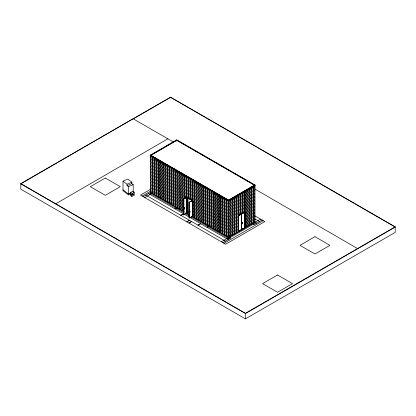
<?xml version="1.0" encoding="UTF-8"?>
<svg xmlns="http://www.w3.org/2000/svg" width="416" height="416" viewBox="0 0 416 416"><rect width="100%" height="100%" fill="white"/><g stroke="black" fill="none" stroke-linecap="round" stroke-linejoin="round"><path stroke-width="0.62" d="M186.295 204.329L187.834 203.419M244.91 219.326L254.909 213.486M192.754 202.587L192.764 201.781M192.764 207.99L192.754 208.796M192.785 214.198L192.754 214.973M183.674 199.092L186.456 197.106L186.456 212.862L183.747 214.88L183.674 199.092L186.456 197.106M183.841 207.506L183.643 208.764L184.408 208.759L183.737 208.692M184.012 207.802L183.758 207.693L184.085 207.875M184.012 207.927L184.434 207.88M184.158 207.906L184.408 208.016L184.158 207.782M184.418 207.761L184.434 209.118M184.522 207.813L184.08 207.839M184.012 208.671L183.758 208.556L184.012 208.79M184.158 208.77L184.408 208.884L184.158 208.645M183.674 214.848L186.456 212.862M130.504 192.691L132.465 191.391L134.15 192.234L134.15 193.684L132.189 194.99L130.504 194.142L130.504 192.691L132.189 193.539L134.15 192.234M20.8 183.607L170.56 97.141L395.2 226.834L395.2 232.393L245.44 318.859L20.8 189.166L20.8 183.607L245.44 313.3L395.2 226.834M21.902 183.217L133.12 118.758L173.555 142.1M133.671 118.685L170.56 97.391L206.06 117.884M167.887 138.83L55.567 203.923M150.207 155.163L176.764 139.833L255.096 185.058L255.096 185.921L228.54 201.25L150.207 156.031L150.207 155.163L228.54 200.387L255.096 185.058M150.207 156.031L150.478 155.875M150.561 189.275L140.473 195.099L186.727 221.801L189.4 220.256M142.08 196.024L150.488 191.173M184.2 212.956L150.264 193.362L150.264 192.13L150.686 191.885M143.203 196.674L150.155 192.66M150.264 193.362L150.686 193.118M144.752 197.569L151.476 193.684M186.025 196.992L192.847 200.98M186.285 197.148L186.68 196.919M186.285 198.531L187.32 197.912M186.285 199.982L187.834 199.066M186.285 201.432L187.834 200.517M174.959 208.832L176.03 208.213M175.068 208.894L176.134 208.276M186.285 202.883L187.834 201.968M192.624 200.741L192.889 200.647L192.847 216.882L192.847 200.673M186.285 205.785L187.834 204.87M186.285 207.236L187.834 206.326M186.285 208.686L187.834 207.776M186.285 210.142L187.834 209.227M186.285 211.593L187.834 210.678M180.84 215.316L183.518 213.772M180.95 215.379L183.622 213.834M186.025 212.893L189.457 214.874M186.29 213.049L186.285 176.758M186.81 212.748L187.912 212.113M186.857 212.768L187.912 212.16L187.866 197.506M189.509 220.319L186.831 221.863L188.864 223.038L191.542 221.494M191.646 221.556L188.973 223.101L225.597 244.244L264.831 221.593L254.878 215.847M236.246 195.874L228.54 200.325L225.207 198.401M237.214 195.317L254.561 185.302L176.764 140.39L150.743 155.412L165.786 164.096M233.979 199.316L234.411 199.035M238.633 196.596L238.207 196.841M250.884 189.561L251.311 189.275M254.909 187.361L228.54 202.602L150.394 157.472M254.909 188.812L228.54 204.058L150.394 158.922M233.979 202.223L234.411 201.937M238.633 199.498L238.207 199.742M250.884 192.462L251.311 192.176M254.909 190.263L228.54 205.509L150.394 160.373M254.909 191.719L228.54 206.96L150.394 161.824M197.959 225.196L200.632 223.652M198.063 225.259L200.741 223.714M233.979 205.124L234.411 204.838M238.207 202.686L238.633 202.4M250.884 195.364L251.311 195.083M254.909 193.17L228.54 208.411L150.394 163.275M254.909 194.62L228.54 209.862L150.394 164.726M233.979 208.026L234.411 207.74M238.633 205.301L238.207 205.551M250.884 198.266L251.311 197.985M254.909 196.071L228.54 211.312L150.394 166.182M254.909 197.522L228.54 212.763L150.394 167.632M233.979 210.928L234.411 210.647M238.633 208.203L238.207 208.452M250.884 201.172L251.311 200.886M254.909 198.973L228.54 214.214L150.394 169.083M207.048 227.36L208.655 226.434M207.158 227.422L208.764 226.496M254.909 200.424L228.54 215.665L150.394 170.534M233.979 213.829L234.411 213.548M238.207 211.39L238.633 211.11M250.884 204.074L251.311 203.788M254.909 201.874L228.54 217.121L150.394 171.985M254.909 203.325L228.54 218.572L150.394 173.436M233.979 216.736L234.411 216.45M238.633 214.011L238.207 214.256M250.884 206.976L251.311 206.69M254.909 204.781L228.54 220.022L150.394 174.886M238.342 215.618L238.3 231.806L238.3 215.592L245.211 211.65L245.17 227.838M238.446 215.618L239.138 215.218M239.486 215.015L241.223 214.011M241.634 213.85L241.634 229.606L241.613 213.788L241.961 213.59M242.31 213.387L243.35 212.784M243.698 212.586L244.046 212.384M244.39 212.186L244.738 211.983L244.738 227.739L238.446 231.374M254.909 206.232L228.54 221.473L150.394 176.337M245.211 211.962L238.342 215.925M233.979 219.638L234.411 219.352M250.884 209.877L251.311 209.596M238.54 217.131L228.54 222.924L192.65 202.186M244.904 213.476L254.909 207.683M238.54 218.582L228.54 224.375L192.65 203.637M244.904 214.926L254.909 209.134M233.979 222.539L234.411 222.253M250.884 212.784L251.311 212.498M238.54 220.033L228.54 225.826L192.65 205.088M244.904 216.377L254.909 210.584M238.54 221.484L228.54 227.276L192.65 206.539M244.904 217.828L254.909 212.035M233.979 225.441L234.411 225.16M250.884 215.686L251.311 215.4M238.54 222.934L228.54 228.727L192.65 207.99M238.54 224.385L228.54 230.183L192.65 209.44M244.904 220.73L254.909 214.937M241.249 223.033L241.379 224.328M242.06 222.565L242.372 222.768L241.857 222.472M242.382 222.513L242.278 223.813M241.389 224.078L241.166 223.948M242.06 223.553L242.372 223.631L242.06 223.428M233.979 228.342L234.411 228.062M242.289 223.558L241.857 223.215M250.884 218.587L251.311 218.301M238.54 225.841L228.54 231.634L192.65 210.891M244.904 222.18L254.909 216.388M238.54 227.292L228.54 233.085L192.65 212.347M244.904 223.636L254.909 217.844M233.979 231.249L234.411 231M250.884 221.489L251.311 221.208M238.54 228.743L228.54 234.536L192.65 213.798M244.904 225.087L254.909 219.294M238.54 230.194L228.54 235.986L192.65 215.249M244.904 226.538L254.909 220.745M238.508 231.41L244.738 227.739M238.566 231.468L244.899 227.807M221.317 241.774L228.041 237.89M254.946 222.357L260.551 219.123M191.032 216.902L228.54 238.555L255.039 223.257L255.039 222.019L228.54 237.323L192.41 216.46M222.867 242.668L230.89 238.035L229.663 237.26M262.101 220.017L254.077 224.65L252.793 223.902M223.99 243.318L263.224 220.667M189.134 202.233L192.681 200.71L189.134 202.233L189.134 217.989L192.681 216.466L189.134 217.989M189.275 210.678L189.358 211.973L189.478 210.683M189.462 210.813L189.909 211.266L189.462 210.938M189.909 211.146L189.66 211.084M189.92 211.016L189.883 212.368M189.462 211.676L189.909 212.134L189.368 211.843M189.717 211.864L189.816 212.051M130.837 193.84L128.419 194.891L122.959 190.705L123.032 181.132L127.806 179.057L131.836 182.14L131.836 183.591L133.177 184.621L133.177 191.88M123.032 181.132L127.062 184.22L131.836 182.14M127.062 184.22L127.062 185.671L131.836 183.591M127.062 185.671L128.404 186.701L133.177 184.621M130.79 192.915L128.404 193.955L128.404 186.701M122.959 189.816L128.419 194.002L130.837 192.951M131.81 194.948L134.191 193.908L134.191 195.359L131.81 196.399L130.463 195.369L130.463 193.918L131.81 194.948L131.81 196.399M238.529 216.705L238.529 217.448M238.529 222.914L238.529 223.652M238.529 229.091L238.529 229.83M206.502 118.139L214.204 122.585M214.365 122.678L256.563 147.046M257.608 147.644L294.804 169.12M295.074 169.276L297.643 170.758M298.043 170.992L304.788 174.886M305.344 175.204L348.988 200.403M349.149 200.496L353.694 203.122M354.125 203.367L395.2 227.084L245.44 313.544L20.8 183.851M254.987 189.119L357.76 248.7M166.821 164.694L178.75 171.579M179.083 171.772L197.418 182.359M197.938 182.66L209.092 189.098M209.643 189.42L224.91 198.229M228.54 200.944L228.805 201.1L228.805 200.231L150.478 155.012L150.478 155.444M154.528 159.692L154.955 159.978M158.751 162.131L159.182 162.417M162.978 164.57L163.405 164.856M167.206 167.014L167.632 167.294M184.106 176.769L184.532 177.055M188.328 179.208L188.76 179.494M192.556 181.646L192.982 181.932M205.234 188.968L205.66 189.212M213.684 193.846L214.11 194.132M217.906 196.284L218.338 196.57M222.134 198.723L222.56 199.009M244.509 211.864L244.904 212.092M254.94 218.972L259.428 221.562M154.528 162.594L154.955 162.843M158.751 165.038L159.182 165.318M162.978 167.476L163.405 167.757M167.206 169.915L167.632 170.196M184.106 179.67L184.532 179.956M188.328 182.109L188.76 182.395M192.556 184.553L192.982 184.834M205.234 191.87L205.66 192.156M213.684 196.747L214.11 197.033M217.906 199.186L218.338 199.472M222.134 201.63L222.56 201.911M254.535 221.827L256.75 223.106M154.528 165.5L154.955 165.781M158.751 167.939L159.182 168.22M162.978 170.378L163.405 170.659M167.206 172.817L167.632 173.103M184.106 182.577L184.532 182.858M188.328 185.016L188.76 185.297M192.556 187.455L192.982 187.736M205.234 194.808L205.66 195.021M213.684 199.649L214.11 199.935M217.906 202.093L218.338 202.374M222.134 204.532L222.56 204.812M252.933 222.747L253.354 222.992M238.3 215.592L238.566 215.748M154.528 168.402L154.955 168.683M158.751 170.841L159.182 171.127M162.978 173.28L163.405 173.566M167.206 175.718L167.632 176.004M184.106 185.479L184.532 185.76M188.328 187.918L188.76 188.204M192.556 190.356L192.982 190.642M205.234 197.714L205.66 197.922M209.456 200.117L209.888 200.398M213.684 202.556L214.11 202.836M217.906 204.994L218.338 205.275M222.134 207.433L222.56 207.719M154.528 171.304L154.955 171.553M158.751 173.742L159.182 174.028M162.978 176.181L163.405 176.467M167.206 178.62L167.632 178.906M179.878 185.942L180.31 186.186M184.106 188.38L184.532 188.666M188.328 190.819L188.76 191.105M192.556 193.258L192.982 193.544M205.234 200.616L205.66 200.86M209.456 203.018L209.888 203.299M213.684 205.457L214.11 205.743M217.906 207.896L218.338 208.182M222.134 210.335L222.56 210.621M241.857 222.347L242.372 222.643L242.372 223.865M154.528 174.205L154.955 174.491M158.751 176.644L159.182 176.93M162.978 179.088L163.405 179.369M167.206 181.527L167.632 181.808M179.878 188.843L180.31 189.093M184.106 191.282L184.532 191.568M188.328 193.721L188.76 194.007M192.556 196.16L192.982 196.446M205.234 203.518L205.66 203.726M209.456 205.92L209.888 206.206M213.684 208.359L214.11 208.645M217.906 210.798L218.338 211.084M222.134 213.236L222.56 213.522M244.899 227.994L244.904 191.703M154.528 177.107L154.955 177.393M158.751 179.551L159.182 179.832M162.978 181.99L163.405 182.27M167.206 184.428L167.632 184.709M179.878 191.745L180.31 192.031M184.106 194.184L184.532 194.47M188.328 196.628L188.76 196.908M192.556 199.066L192.982 199.347M209.456 208.822L209.888 209.108M213.684 211.26L214.11 211.546M217.906 213.699L218.338 213.985M222.134 216.143L222.56 216.424M192.889 200.647L186.025 196.685L185.978 198.006M154.528 180.014L154.955 180.258M158.751 182.452L159.182 182.733M162.978 184.891L163.405 185.177M167.206 187.33L167.632 187.616M179.878 194.646L180.31 194.896M184.106 197.09L184.532 197.371M192.556 201.968L192.982 202.254M209.456 211.723L209.888 212.009M213.684 214.167L214.11 214.448M217.906 216.606L218.338 216.887M222.134 219.045L222.56 219.326M150.394 177.788L185.765 198.229M150.394 179.244L184.174 198.76M154.528 182.915L154.955 183.201M158.751 185.354L159.182 185.64M162.978 187.793L163.405 188.079M167.206 190.232L167.632 190.518M179.878 197.553L180.31 197.798M192.556 204.87L192.982 205.156M209.456 214.63L209.888 214.911M213.684 217.069L214.11 217.35M217.906 219.508L218.338 219.794M222.134 221.946L222.56 222.232M150.394 180.695L184.174 200.21M150.394 182.146L184.174 201.661M154.528 185.817L154.955 186.103M158.751 188.256L159.182 188.542M162.978 190.694L163.405 190.98M167.206 193.138L167.632 193.419M179.878 200.455L180.31 200.741M192.556 207.771L192.982 208.057M209.456 217.532L209.888 217.812M213.684 219.97L214.11 220.256M217.906 222.409L218.338 222.695M222.134 224.848L222.56 225.134M150.394 183.596L184.174 203.117M150.394 185.047L184.174 204.568M154.528 188.718L154.955 188.968M158.751 191.157L159.182 191.443M162.978 193.601L163.405 193.882M167.206 196.04L167.632 196.321M179.878 203.356L180.31 203.606M192.556 210.678L192.982 210.959M209.456 220.433L209.888 220.719M213.684 222.872L214.11 223.158M217.906 225.311L218.338 225.597M222.134 227.75L222.56 228.036M150.394 186.498L184.174 206.019M150.394 187.949L184.174 207.47M154.528 191.625L154.955 191.906M158.751 194.064L159.182 194.345M162.978 196.503L163.405 196.784M167.206 198.942L167.632 199.228M179.878 206.258L180.31 206.508M192.556 213.58L192.982 213.86M209.456 223.335L209.888 223.621M213.684 225.774L214.11 226.06M217.906 228.218L218.338 228.498M222.134 230.656L222.56 230.937M150.394 189.4L184.174 208.92M187.824 211.869L189.717 212.961M229.663 236.023L230.225 236.345L230.225 237.583M189.452 212.867L187.866 211.952L186.29 212.862L189.457 214.692M188.921 212.748L187.866 212.139L187.834 197.631M150.394 190.85L184.174 210.371M150.264 192.13L184.2 211.723M186.139 212.841L189.675 214.88M184.174 211.827L150.368 192.312L150.368 156.031L228.54 201.162L254.935 185.921L254.935 222.206L228.54 237.442L192.582 216.679L192.624 180.419M185.297 213.59L189.675 216.117M148.548 193.586L228.218 239.58M145.876 195.13L225.545 241.124M254.561 185.489L254.561 185.058L228.54 200.08L228.54 238.555M254.561 185.614L254.826 186.077L254.826 185.208L176.498 139.989L176.498 140.421M253.354 186.826L253.354 224.229M251.243 188.042L251.217 224.328M249.132 189.264L249.106 225.545M247.016 190.486L246.99 226.767M245.44 313.3L245.44 318.859M244.878 191.719L244.858 228.02M242.793 192.925L242.767 213.242M241.483 223.033L241.472 224.385M240.682 194.142L240.651 214.458M236.454 196.581L236.428 232.866M232.227 199.025L232.201 235.305M230.116 200.242L230.116 236.532M226.455 199.95L226.455 236.215M226.424 199.935L226.424 236.2M224.312 198.713L224.338 234.993M222.201 197.496L222.227 233.776M217.974 195.057L218 231.338M215.862 193.835L215.888 230.116M213.777 192.629L213.777 228.899M213.751 192.613L213.751 228.883M211.635 191.396L211.666 227.677M209.55 190.19L209.55 226.455M209.524 190.174L209.524 226.439M207.412 188.958L207.438 225.238M205.301 187.736L205.327 224.016M203.211 186.534L203.211 222.799M203.185 186.519L203.185 222.784M201.074 185.297L201.1 221.577M198.962 184.075L198.988 220.36M196.846 182.858L196.877 219.138M194.735 181.636L194.761 217.916M192.65 180.435L192.65 216.7M190.512 179.197L190.538 199.514M189.394 210.621L189.358 211.973M189.186 202.275L189.186 218.031M188.396 177.98L188.422 198.297M186.311 176.774L186.332 213.075M184.174 175.536L184.2 198.76M183.747 199.124L183.747 214.88M182.057 174.32L182.088 210.6M179.946 173.098L179.972 209.378M177.835 171.881L177.861 208.161M176.764 141.008L176.764 140.14L150.743 155.381M175.75 170.674L175.75 206.939M175.724 170.659L175.724 206.924M173.607 169.442L173.633 205.722M171.496 168.22L171.522 204.5M167.268 165.781L167.3 202.062M165.157 164.559L165.183 200.84M163.046 163.342L163.072 199.623M160.935 162.12L160.961 198.401M158.844 160.919L158.844 197.184M158.818 160.904L158.818 197.168M156.707 159.682L156.733 195.962M154.596 158.465L154.622 194.745M132.189 193.539L132.189 194.99M128.419 194.002L128.419 194.891M105.305 178.022L90.329 186.67L105.305 195.312L120.281 186.67L105.305 178.022M314.969 236.694L299.993 245.341L314.969 253.984L329.945 245.341L314.969 236.694M277.529 274.986L262.553 283.629L277.529 292.276L292.505 283.629L277.529 274.986M238.612 231.676L238.54 195.38L238.612 231.676M234.343 234.068L234.343 197.803L234.317 234.083M220.116 232.554L220.116 196.29L220.09 232.539M169.411 203.284L169.411 167.014L169.385 203.268M152.511 193.523L152.511 157.258L152.48 193.508"/></g></svg>
